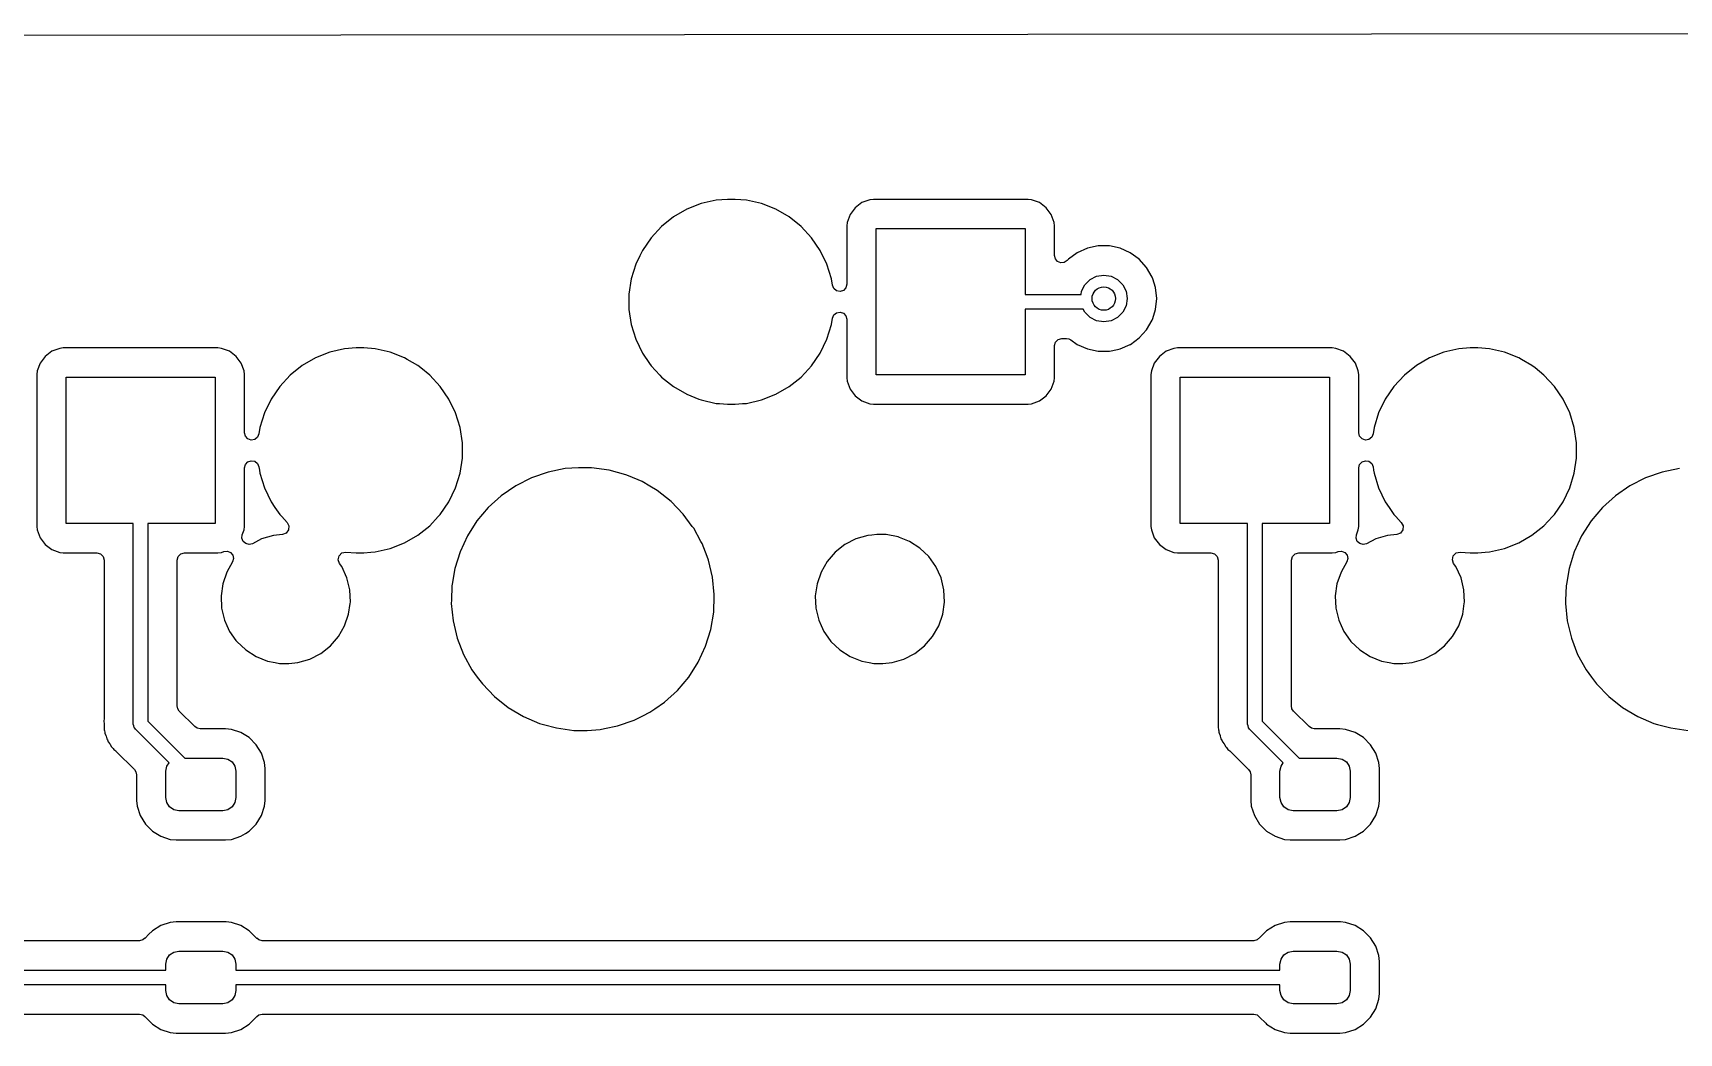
# Model space of a CAD drawing. Extents: x 30 to 259, y -142 to -25.
# Drawn here: x 153.71 to 181.86, y -41.94 to -24.85 of the extents above; entities that cross this region are included whole.
import ezdxf

# ---------------------------------------------------------------- set-up
doc = ezdxf.new("R2010")
doc.units = 0
doc.layers.add('BLACK', color=7, linetype='CONTINUOUS')

msp = doc.modelspace()

# ---------------------------------------------------------------- linework, layer by layer
at = {"layer": 'BLACK', "linetype": 'CONTINUOUS'}
for p, q in [((29.8744, -25.0004), (191.7, -24.8505)), ((164.891, -27.8634), (164.664, -27.9946)), ((165.135, -27.7676), (164.891, -27.8634)), ((165.391, -27.7092), (165.135, -27.7676)), ((165.587, -27.6945), (165.391, -27.7092)), ((165.718, -27.6945), (165.587, -27.6945)), ((165.587, -27.6945), (165.587, -27.6945)), ((165.914, -27.7092), (165.718, -27.6945)), ((165.718, -27.6945), (165.718, -27.6945)), ((166.17, -27.7676), (165.914, -27.7092)), ((166.414, -27.8634), (166.17, -27.7676)), ((166.641, -27.9946), (166.414, -27.8634)), ((167.77, -27.8375), (167.684, -27.9527)), ((167.885, -27.7512), (167.77, -27.8375)), ((168.02, -27.7009), (167.885, -27.7512)), ((168.08, -27.6945), (168.02, -27.7009)), ((170.725, -27.6945), (168.08, -27.6945)), ((170.785, -27.7009), (170.725, -27.6945)), ((170.725, -27.6945), (170.725, -27.6945)), ((170.92, -27.7512), (170.785, -27.7009)), ((171.035, -27.8375), (170.92, -27.7512)), ((171.121, -27.9527), (171.035, -27.8375)), ((164.664, -27.9946), (164.459, -28.1582)), ((166.846, -28.1582), (166.641, -27.9946)), ((166.641, -27.9946), (166.641, -27.9946)), ((167.633, -28.0875), (167.627, -28.1471)), ((167.684, -27.9527), (167.633, -28.0875)), ((171.172, -28.0875), (171.121, -27.9527)), ((171.178, -28.1471), (171.172, -28.0875)), ((164.28, -28.3505), (164.132, -28.5673)), ((164.459, -28.1582), (164.28, -28.3505)), ((167.025, -28.3505), (166.846, -28.1582)), ((166.846, -28.1582), (166.846, -28.1582)), ((166.846, -28.1582), (166.846, -28.1582)), ((167.173, -28.5673), (167.025, -28.3505)), ((167.025, -28.3505), (167.025, -28.3505)), ((167.025, -28.3505), (167.025, -28.3505)), ((167.627, -28.1471), (167.627, -29.1453)), ((168.127, -30.695), (168.127, -28.195)), ((168.127, -28.195), (170.677, -28.195)), ((170.677, -28.195), (170.677, -29.32)), ((171.178, -28.6563), (171.178, -28.1471)), ((171.178, -28.1471), (171.178, -28.1471)), ((164.088, -28.6591), (164.018, -28.8037)), ((164.132, -28.5673), (164.088, -28.6591)), ((167.287, -28.8037), (167.173, -28.5673)), ((171.192, -28.7138), (171.178, -28.6563)), ((171.567, -28.6058), (171.414, -28.7171)), ((171.74, -28.5289), (171.567, -28.6058)), ((171.925, -28.4895), (171.74, -28.5289)), ((172.115, -28.4895), (171.925, -28.4895)), ((171.925, -28.4895), (171.925, -28.4895)), ((172.3, -28.5289), (172.115, -28.4895)), ((172.115, -28.4895), (172.115, -28.4895)), ((172.473, -28.6058), (172.3, -28.5289)), ((172.626, -28.7171), (172.473, -28.6058)), ((164.018, -28.8037), (163.941, -29.0544)), ((167.364, -29.0544), (167.287, -28.8037)), ((171.231, -28.7582), (171.192, -28.7138)), ((171.286, -28.7794), (171.231, -28.7582)), ((171.345, -28.7726), (171.286, -28.7794)), ((171.394, -28.7393), (171.345, -28.7726)), ((171.414, -28.7171), (171.394, -28.7393)), ((172.753, -28.8578), (172.626, -28.7171)), ((172.847, -29.0217), (172.753, -28.8578)), ((163.941, -29.0544), (163.902, -29.3138)), ((167.38, -29.1617), (167.364, -29.0544)), ((167.38, -29.1638), (167.38, -29.1617)), ((167.404, -29.2202), (167.38, -29.1638)), ((167.452, -29.2583), (167.404, -29.2202)), ((167.512, -29.269), (167.452, -29.2583)), ((167.57, -29.2495), (167.512, -29.269)), ((167.612, -29.2046), (167.57, -29.2495)), ((167.627, -29.1453), (167.612, -29.2046)), ((171.631, -29.32), (171.64, -29.2664)), ((171.64, -29.2664), (171.696, -29.1549)), ((171.696, -29.1549), (171.785, -29.0664)), ((171.785, -29.0664), (171.896, -29.0096)), ((171.896, -29.0096), (172.02, -28.99)), ((172.02, -28.99), (172.144, -29.0096)), ((172.144, -29.0096), (172.255, -29.0664)), ((172.255, -29.0664), (172.344, -29.1549)), ((172.344, -29.1549), (172.4, -29.2664)), ((172.4, -29.2664), (172.42, -29.39)), ((172.858, -29.0544), (172.847, -29.0217)), ((172.906, -29.2017), (172.858, -29.0544)), ((172.925, -29.39), (172.906, -29.2017)), ((163.902, -29.3138), (163.902, -29.5762)), ((170.677, -29.32), (171.631, -29.32)), ((172.4, -29.5136), (172.344, -29.6251)), ((172.42, -29.39), (172.4, -29.5136)), ((172.906, -29.5762), (172.925, -29.39)), ((163.902, -29.5762), (163.941, -29.8356)), ((167.364, -29.8356), (167.38, -29.7262)), ((167.38, -29.7262), (167.404, -29.6698)), ((167.404, -29.6698), (167.452, -29.6317)), ((167.452, -29.6317), (167.512, -29.621)), ((167.512, -29.621), (167.57, -29.6405)), ((167.57, -29.6405), (167.612, -29.6854)), ((167.612, -29.6854), (167.627, -29.7447)), ((167.627, -29.7447), (167.627, -30.7429)), ((171.668, -29.57), (170.677, -29.57)), ((170.677, -29.57), (170.677, -30.695)), ((171.696, -29.6251), (171.668, -29.57)), ((171.785, -29.7136), (171.696, -29.6251)), ((171.896, -29.7704), (171.785, -29.7136)), ((172.02, -29.79), (171.896, -29.7704)), ((172.144, -29.7704), (172.02, -29.79)), ((172.255, -29.7136), (172.144, -29.7704)), ((172.344, -29.6251), (172.255, -29.7136)), ((172.753, -29.9222), (172.847, -29.7583)), ((172.847, -29.7583), (172.857, -29.7283)), ((172.857, -29.7283), (172.906, -29.5783)), ((172.906, -29.5783), (172.906, -29.5762)), ((163.941, -29.8356), (164.018, -30.0863)), ((164.018, -30.0863), (164.132, -30.3227)), ((167.173, -30.3227), (167.287, -30.0863)), ((167.287, -30.0863), (167.364, -29.8356)), ((171.195, -30.1325), (171.24, -30.0871)), ((171.24, -30.0871), (171.302, -30.0705)), ((171.302, -30.0705), (171.384, -30.0705)), ((171.384, -30.0705), (171.423, -30.0766)), ((171.423, -30.0766), (171.457, -30.0942)), ((171.457, -30.0942), (171.567, -30.1742)), ((172.474, -30.1732), (172.626, -30.0629)), ((172.626, -30.0629), (172.753, -29.9222)), ((153.92, -30.3775), (153.834, -30.4927)), ((154.035, -30.2912), (153.92, -30.3775)), ((154.17, -30.2409), (154.035, -30.2912)), ((154.23, -30.2345), (154.17, -30.2409)), ((156.875, -30.2345), (154.23, -30.2345)), ((156.935, -30.2409), (156.875, -30.2345)), ((156.875, -30.2345), (156.875, -30.2345)), ((157.07, -30.2912), (156.935, -30.2409)), ((157.185, -30.3775), (157.07, -30.2912)), ((157.271, -30.4927), (157.185, -30.3775)), ((158.785, -30.3076), (158.541, -30.4034)), ((159.041, -30.2492), (158.785, -30.3076)), ((159.237, -30.2345), (159.041, -30.2492)), ((159.368, -30.2345), (159.237, -30.2345)), ((159.237, -30.2345), (159.237, -30.2345)), ((159.564, -30.2492), (159.368, -30.2345)), ((159.368, -30.2345), (159.368, -30.2345)), ((159.82, -30.3076), (159.564, -30.2492)), ((160.064, -30.4034), (159.82, -30.3076)), ((164.132, -30.3227), (164.252, -30.4977)), ((167.025, -30.5395), (167.173, -30.3227)), ((171.178, -30.1945), (171.195, -30.1325)), ((171.178, -30.7429), (171.178, -30.1945)), ((171.567, -30.1742), (171.567, -30.1742)), ((171.567, -30.1742), (171.567, -30.1742)), ((171.567, -30.1742), (171.74, -30.2511)), ((171.74, -30.2511), (171.925, -30.2905)), ((171.925, -30.2905), (171.925, -30.2905)), ((171.925, -30.2905), (172.115, -30.2905)), ((172.115, -30.2905), (172.256, -30.2605)), ((172.115, -30.2905), (172.115, -30.2905)), ((172.256, -30.2605), (172.3, -30.2511)), ((172.3, -30.2511), (172.473, -30.1742)), ((172.473, -30.1742), (172.474, -30.1732)), ((172.97, -30.3775), (172.884, -30.4927)), ((173.085, -30.2912), (172.97, -30.3775)), ((173.22, -30.2409), (173.085, -30.2912)), ((173.28, -30.2345), (173.22, -30.2409)), ((175.925, -30.2345), (173.28, -30.2345)), ((175.985, -30.2409), (175.925, -30.2345)), ((175.925, -30.2345), (175.925, -30.2345)), ((176.12, -30.2912), (175.985, -30.2409)), ((176.235, -30.3775), (176.12, -30.2912)), ((176.321, -30.4927), (176.235, -30.3775)), ((177.835, -30.3076), (177.591, -30.4034)), ((178.091, -30.2492), (177.835, -30.3076)), ((178.287, -30.2345), (178.091, -30.2492)), ((178.418, -30.2345), (178.287, -30.2345)), ((178.287, -30.2345), (178.287, -30.2345)), ((178.614, -30.2492), (178.418, -30.2345)), ((178.418, -30.2345), (178.418, -30.2345)), ((178.87, -30.3076), (178.614, -30.2492)), ((179.114, -30.4034), (178.87, -30.3076)), ((153.783, -30.6275), (153.777, -30.6871)), ((153.834, -30.4927), (153.783, -30.6275)), ((157.322, -30.6275), (157.271, -30.4927)), ((157.328, -30.6871), (157.322, -30.6275)), ((158.314, -30.5346), (158.109, -30.6982)), ((158.541, -30.4034), (158.314, -30.5346)), ((160.111, -30.4305), (160.064, -30.4034)), ((160.064, -30.4034), (160.064, -30.4034)), ((160.064, -30.4034), (160.064, -30.4034)), ((160.291, -30.5346), (160.111, -30.4305)), ((160.343, -30.5755), (160.291, -30.5346)), ((160.496, -30.6982), (160.343, -30.5755)), ((164.252, -30.4977), (164.28, -30.5395)), ((164.28, -30.5395), (164.427, -30.6982)), ((166.846, -30.7318), (166.973, -30.5959)), ((166.973, -30.5959), (167.025, -30.5395)), ((167.025, -30.5395), (167.025, -30.5395)), ((167.025, -30.5395), (167.025, -30.5395)), ((172.833, -30.6275), (172.827, -30.6871)), ((172.884, -30.4927), (172.833, -30.6275)), ((176.372, -30.6275), (176.321, -30.4927)), ((176.378, -30.6871), (176.372, -30.6275)), ((177.364, -30.5346), (177.159, -30.6982)), ((177.591, -30.4034), (177.364, -30.5346)), ((179.161, -30.4305), (179.114, -30.4034)), ((179.114, -30.4034), (179.114, -30.4034)), ((179.114, -30.4034), (179.114, -30.4034)), ((179.341, -30.5346), (179.161, -30.4305)), ((179.393, -30.5755), (179.341, -30.5346)), ((179.546, -30.6982), (179.393, -30.5755)), ((153.777, -30.6871), (153.777, -33.2829)), ((154.278, -33.235), (154.278, -30.735)), ((154.278, -30.735), (156.827, -30.735)), ((156.827, -30.735), (156.827, -33.235)), ((157.328, -31.6853), (157.328, -30.6871)), ((157.328, -30.6871), (157.328, -30.6871)), ((157.93, -30.8905), (157.782, -31.1073)), ((158.109, -30.6982), (157.93, -30.8905)), ((160.675, -30.8905), (160.496, -30.6982)), ((160.496, -30.6982), (160.496, -30.6982)), ((160.496, -30.6982), (160.496, -30.6982)), ((160.823, -31.1073), (160.675, -30.8905)), ((160.675, -30.8905), (160.675, -30.8905)), ((160.675, -30.8905), (160.675, -30.8905)), ((164.427, -30.6982), (164.459, -30.7318)), ((164.459, -30.7318), (164.664, -30.8954)), ((164.664, -30.8954), (164.891, -31.0266)), ((166.414, -31.0266), (166.641, -30.8954)), ((166.641, -30.8954), (166.846, -30.7318)), ((167.627, -30.7429), (167.633, -30.8025)), ((167.633, -30.8025), (167.684, -30.9373)), ((167.684, -30.9373), (167.77, -31.0525)), ((170.677, -30.695), (168.127, -30.695)), ((171.035, -31.0525), (171.121, -30.9373)), ((171.121, -30.9373), (171.172, -30.8025)), ((171.172, -30.8025), (171.178, -30.7429)), ((172.827, -30.6871), (172.827, -33.2829)), ((173.327, -33.235), (173.327, -30.735)), ((173.327, -30.735), (175.877, -30.735)), ((175.877, -30.735), (175.877, -33.235)), ((176.378, -31.6853), (176.378, -30.6871)), ((176.378, -30.6871), (176.378, -30.6871)), ((176.98, -30.8905), (176.832, -31.1073)), ((177.159, -30.6982), (176.98, -30.8905)), ((179.725, -30.8905), (179.546, -30.6982)), ((179.546, -30.6982), (179.546, -30.6982)), ((179.546, -30.6982), (179.546, -30.6982)), ((179.873, -31.1073), (179.725, -30.8905)), ((179.725, -30.8905), (179.725, -30.8905)), ((179.725, -30.8905), (179.725, -30.8905)), ((157.782, -31.1073), (157.668, -31.3437)), ((160.937, -31.3437), (160.823, -31.1073)), ((164.891, -31.0266), (164.957, -31.0525)), ((164.957, -31.0525), (165.097, -31.1073)), ((165.097, -31.1073), (165.135, -31.1224)), ((165.135, -31.1224), (165.391, -31.1808)), ((165.391, -31.1808), (165.447, -31.185)), ((165.447, -31.185), (165.587, -31.1955)), ((165.587, -31.1955), (165.587, -31.1955)), ((165.587, -31.1955), (165.718, -31.1955)), ((165.718, -31.1955), (165.841, -31.1863)), ((165.718, -31.1955), (165.718, -31.1955)), ((165.841, -31.1863), (165.914, -31.1808)), ((165.914, -31.1808), (166.17, -31.1224)), ((166.17, -31.1224), (166.414, -31.0266)), ((167.77, -31.0525), (167.885, -31.1388)), ((167.885, -31.1388), (168.02, -31.1891)), ((168.02, -31.1891), (168.08, -31.1955)), ((168.08, -31.1955), (170.725, -31.1955)), ((170.725, -31.1955), (170.785, -31.1891)), ((170.785, -31.1891), (170.92, -31.1388)), ((170.92, -31.1388), (171.035, -31.0525)), ((176.832, -31.1073), (176.718, -31.3437)), ((179.987, -31.3437), (179.873, -31.1073)), ((157.668, -31.3437), (157.591, -31.5944)), ((161.014, -31.5944), (160.937, -31.3437)), ((176.718, -31.3437), (176.641, -31.5944)), ((180.064, -31.5944), (179.987, -31.3437)), ((157.343, -31.7446), (157.328, -31.6853)), ((157.385, -31.7895), (157.343, -31.7446)), ((157.443, -31.809), (157.385, -31.7895)), ((157.503, -31.7983), (157.443, -31.809)), ((157.551, -31.7602), (157.503, -31.7983)), ((157.575, -31.7038), (157.551, -31.7602)), ((157.591, -31.5944), (157.575, -31.7038)), ((161.053, -31.8538), (161.014, -31.5944)), ((176.393, -31.7446), (176.378, -31.6853)), ((176.435, -31.7895), (176.393, -31.7446)), ((176.493, -31.809), (176.435, -31.7895)), ((176.553, -31.7983), (176.493, -31.809)), ((176.601, -31.7602), (176.553, -31.7983)), ((176.625, -31.7038), (176.601, -31.7602)), ((176.641, -31.5944), (176.625, -31.7038)), ((180.103, -31.8538), (180.064, -31.5944)), ((161.053, -32.1162), (161.053, -31.8538)), ((180.103, -32.1162), (180.103, -31.8538)), ((157.328, -32.2847), (157.343, -32.2254)), ((157.328, -33.2829), (157.328, -32.2847)), ((157.343, -32.2254), (157.385, -32.1805)), ((157.385, -32.1805), (157.443, -32.161)), ((157.443, -32.161), (157.503, -32.1717)), ((157.503, -32.1717), (157.551, -32.2098)), ((157.551, -32.2098), (157.575, -32.2662)), ((157.575, -32.2662), (157.583, -32.3207)), ((157.583, -32.3207), (157.591, -32.3756)), ((161.014, -32.3756), (161.053, -32.1162)), ((162.518, -32.3555), (162.234, -32.4541)), ((162.813, -32.2956), (162.518, -32.3555)), ((163.037, -32.2806), (162.813, -32.2956)), ((163.263, -32.2806), (163.037, -32.2806)), ((163.037, -32.2806), (163.037, -32.2806)), ((163.561, -32.3207), (163.263, -32.2806)), ((163.85, -32.4), (163.561, -32.3207)), ((163.561, -32.3207), (163.561, -32.3207)), ((163.561, -32.3207), (163.561, -32.3207)), ((176.378, -32.2847), (176.393, -32.2254)), ((176.378, -33.2829), (176.378, -32.2847)), ((176.393, -32.2254), (176.435, -32.1805)), ((176.435, -32.1805), (176.493, -32.161)), ((176.493, -32.161), (176.553, -32.1717)), ((176.553, -32.1717), (176.601, -32.2098)), ((176.601, -32.2098), (176.625, -32.2662)), ((176.625, -32.2662), (176.633, -32.3207)), ((176.633, -32.3207), (176.641, -32.3756)), ((180.064, -32.3756), (180.103, -32.1162)), ((181.568, -32.3555), (181.284, -32.4541)), ((181.863, -32.2956), (181.568, -32.3555)), ((157.591, -32.3756), (157.668, -32.6263)), ((157.668, -32.6263), (157.782, -32.8627)), ((160.823, -32.8627), (160.937, -32.6263)), ((160.937, -32.6263), (161.014, -32.3756)), ((161.966, -32.5896), (161.718, -32.7597)), ((162.234, -32.4541), (161.966, -32.5896)), ((163.894, -32.4187), (163.85, -32.4)), ((164.127, -32.5173), (163.894, -32.4187)), ((164.256, -32.5939), (164.127, -32.5173)), ((164.386, -32.6705), (164.256, -32.5939)), ((176.641, -32.3756), (176.718, -32.6263)), ((176.718, -32.6263), (176.832, -32.8627)), ((179.873, -32.8627), (179.987, -32.6263)), ((179.987, -32.6263), (180.064, -32.3756)), ((181.016, -32.5896), (180.768, -32.7597)), ((181.284, -32.4541), (181.016, -32.5896)), ((157.782, -32.8627), (157.849, -32.9612)), ((160.675, -33.0795), (160.823, -32.8627)), ((161.718, -32.7597), (161.496, -32.9612)), ((164.621, -32.8567), (164.386, -32.6705)), ((164.386, -32.6705), (164.386, -32.6705)), ((164.386, -32.6705), (164.386, -32.6705)), ((164.83, -33.0727), (164.621, -32.8567)), ((176.832, -32.8627), (176.899, -32.9612)), ((179.725, -33.0795), (179.873, -32.8627)), ((180.768, -32.7597), (180.546, -32.9612)), ((157.849, -32.9612), (157.93, -33.0795)), ((157.93, -33.0795), (157.965, -33.1168)), ((157.965, -33.1168), (158.057, -33.216)), ((160.496, -33.2718), (160.64, -33.1168)), ((160.64, -33.1168), (160.675, -33.0795)), ((160.675, -33.0795), (160.675, -33.0795)), ((160.675, -33.0795), (160.675, -33.0795)), ((161.302, -33.1907), (161.14, -33.444)), ((161.496, -32.9612), (161.302, -33.1907)), ((164.985, -33.2829), (164.83, -33.0727)), ((176.899, -32.9612), (176.98, -33.0795)), ((176.98, -33.0795), (177.015, -33.1168)), ((177.015, -33.1168), (177.107, -33.216)), ((179.546, -33.2718), (179.69, -33.1168)), ((179.69, -33.1168), (179.725, -33.0795)), ((179.725, -33.0795), (179.725, -33.0795)), ((179.725, -33.0795), (179.725, -33.0795)), ((180.352, -33.1907), (180.19, -33.444)), ((180.546, -32.9612), (180.352, -33.1907)), ((153.777, -33.2829), (153.783, -33.3425)), ((153.783, -33.3425), (153.784, -33.3445)), ((153.784, -33.3445), (153.834, -33.4773)), ((153.834, -33.4773), (153.92, -33.5925)), ((155.427, -33.235), (154.278, -33.235)), ((155.427, -36.6625), (155.427, -33.235)), ((156.827, -33.235), (155.677, -33.235)), ((155.677, -33.235), (155.677, -36.6107)), ((157.284, -33.4842), (157.291, -33.4256)), ((157.305, -33.5394), (157.284, -33.4842)), ((157.291, -33.4256), (157.322, -33.3425)), ((157.322, -33.3425), (157.328, -33.2829)), ((157.823, -33.4386), (157.621, -33.4978)), ((157.978, -33.4238), (157.823, -33.4386)), ((158.041, -33.399), (157.978, -33.4238)), ((158.082, -33.3445), (158.041, -33.399)), ((158.057, -33.216), (158.088, -33.2767)), ((158.088, -33.2767), (158.082, -33.3445)), ((160.064, -33.5666), (160.291, -33.4354)), ((160.291, -33.4354), (160.496, -33.2718)), ((161.14, -33.444), (161.013, -33.7165)), ((165.009, -33.3146), (164.985, -33.2829)), ((165.132, -33.5394), (165.009, -33.3146)), ((167.983, -33.4386), (167.781, -33.4978)), ((168.053, -33.4319), (167.983, -33.4386)), ((168.14, -33.4236), (168.053, -33.4319)), ((168.298, -33.4236), (168.14, -33.4236)), ((168.504, -33.4634), (168.298, -33.4236)), ((168.298, -33.4236), (168.298, -33.4236)), ((168.527, -33.4723), (168.504, -33.4634)), ((168.504, -33.4634), (168.504, -33.4634)), ((168.504, -33.4634), (168.504, -33.4634)), ((168.699, -33.5416), (168.527, -33.4723)), ((172.827, -33.2829), (172.833, -33.3425)), ((172.833, -33.3425), (172.834, -33.3445)), ((172.834, -33.3445), (172.884, -33.4773)), ((172.884, -33.4773), (172.97, -33.5925)), ((174.477, -33.235), (173.327, -33.235)), ((174.477, -36.6625), (174.477, -33.235)), ((175.877, -33.235), (174.727, -33.235)), ((174.727, -33.235), (174.727, -36.6107)), ((176.334, -33.4842), (176.341, -33.4256)), ((176.355, -33.5394), (176.334, -33.4842)), ((176.341, -33.4256), (176.372, -33.3425)), ((176.372, -33.3425), (176.378, -33.2829)), ((176.873, -33.4386), (176.671, -33.4978)), ((177.028, -33.4238), (176.873, -33.4386)), ((177.091, -33.399), (177.028, -33.4238)), ((177.132, -33.3445), (177.091, -33.399)), ((177.107, -33.216), (177.138, -33.2767)), ((177.138, -33.2767), (177.132, -33.3445)), ((179.114, -33.5666), (179.341, -33.4354)), ((179.341, -33.4354), (179.546, -33.2718)), ((180.19, -33.444), (180.063, -33.7165)), ((153.92, -33.5925), (154.035, -33.6788)), ((154.035, -33.6788), (154.17, -33.7291)), ((154.17, -33.7291), (154.23, -33.7355)), ((154.23, -33.7355), (154.803, -33.7355)), ((154.803, -33.7355), (154.865, -33.7521)), ((154.865, -33.7521), (154.91, -33.7975)), ((156.195, -33.7975), (156.24, -33.7521)), ((156.24, -33.7521), (156.302, -33.7355)), ((156.302, -33.7355), (156.875, -33.7355)), ((156.875, -33.7355), (156.935, -33.7291)), ((156.875, -33.7355), (156.875, -33.7355)), ((156.935, -33.7291), (156.975, -33.714)), ((156.975, -33.714), (157.035, -33.7073)), ((157.035, -33.7073), (157.091, -33.7296)), ((157.091, -33.7296), (157.13, -33.7755)), ((157.349, -33.5786), (157.305, -33.5394)), ((157.406, -33.5929), (157.349, -33.5786)), ((157.464, -33.5791), (157.406, -33.5929)), ((157.621, -33.4978), (157.464, -33.5791)), ((158.945, -33.7852), (158.995, -33.7368)), ((158.995, -33.7368), (159.063, -33.7224)), ((159.063, -33.7224), (159.237, -33.7355)), ((159.237, -33.7355), (159.237, -33.7355)), ((159.237, -33.7355), (159.368, -33.7355)), ((159.368, -33.7355), (159.491, -33.7263)), ((159.368, -33.7355), (159.368, -33.7355)), ((159.491, -33.7263), (159.564, -33.7208)), ((159.564, -33.7208), (159.82, -33.6624)), ((159.82, -33.6624), (160.064, -33.5666)), ((161.013, -33.7179), (160.924, -34.0035)), ((161.013, -33.7165), (161.013, -33.7165)), ((161.013, -33.7165), (161.013, -33.7179)), ((165.153, -33.5781), (165.132, -33.5394)), ((165.238, -33.7982), (165.153, -33.5781)), ((167.429, -33.7243), (167.291, -33.8832)), ((167.594, -33.5942), (167.429, -33.7243)), ((167.781, -33.4978), (167.594, -33.5942)), ((168.876, -33.6553), (168.699, -33.5416)), ((169.029, -33.8005), (168.876, -33.6553)), ((168.876, -33.6553), (168.876, -33.6553)), ((168.876, -33.6553), (168.876, -33.6553)), ((172.97, -33.5925), (173.085, -33.6788)), ((173.085, -33.6788), (173.22, -33.7291)), ((173.22, -33.7291), (173.28, -33.7355)), ((173.28, -33.7355), (173.853, -33.7355)), ((173.853, -33.7355), (173.915, -33.7521)), ((173.915, -33.7521), (173.96, -33.7975)), ((175.245, -33.7975), (175.29, -33.7521)), ((175.29, -33.7521), (175.352, -33.7355)), ((175.352, -33.7355), (175.925, -33.7355)), ((175.925, -33.7355), (175.985, -33.7291)), ((175.925, -33.7355), (175.925, -33.7355)), ((175.985, -33.7291), (176.025, -33.714)), ((176.025, -33.714), (176.085, -33.7073)), ((176.085, -33.7073), (176.141, -33.7296)), ((176.141, -33.7296), (176.18, -33.7755)), ((176.399, -33.5786), (176.355, -33.5394)), ((176.456, -33.5929), (176.399, -33.5786)), ((176.514, -33.5791), (176.456, -33.5929)), ((176.671, -33.4978), (176.514, -33.5791)), ((177.995, -33.7852), (178.045, -33.7368)), ((178.045, -33.7368), (178.113, -33.7224)), ((178.113, -33.7224), (178.287, -33.7355)), ((178.287, -33.7355), (178.287, -33.7355)), ((178.287, -33.7355), (178.418, -33.7355)), ((178.418, -33.7355), (178.541, -33.7263)), ((178.418, -33.7355), (178.418, -33.7355)), ((178.541, -33.7263), (178.614, -33.7208)), ((178.614, -33.7208), (178.87, -33.6624)), ((178.87, -33.6624), (179.114, -33.5666)), ((180.063, -33.7179), (179.974, -34.0035)), ((180.063, -33.7165), (180.063, -33.7165)), ((180.063, -33.7165), (180.063, -33.7179)), ((154.91, -33.7975), (154.927, -33.8595)), ((154.927, -33.8595), (154.927, -36.5798)), ((156.178, -33.8595), (156.195, -33.7975)), ((156.178, -36.352), (156.178, -33.8595)), ((157.126, -33.8922), (157.026, -34.0654)), ((157.143, -33.8344), (157.126, -33.8922)), ((157.13, -33.7755), (157.143, -33.8344)), ((158.93, -33.8526), (158.945, -33.7852)), ((158.952, -33.918), (158.93, -33.8526)), ((158.991, -33.9718), (158.952, -33.918)), ((159.078, -34.1631), (158.991, -33.9718)), ((158.991, -33.9718), (158.991, -33.9718)), ((158.991, -33.9718), (158.991, -33.9718)), ((160.924, -34.0035), (160.879, -34.2711)), ((165.261, -33.8586), (165.238, -33.7982)), ((165.331, -34.1509), (165.261, -33.8586)), ((167.291, -33.8832), (167.186, -34.0654)), ((169.151, -33.9718), (169.029, -33.8005)), ((169.029, -33.8005), (169.029, -33.8005)), ((169.238, -34.1631), (169.151, -33.9718)), ((169.151, -33.9718), (169.151, -33.9718)), ((169.151, -33.9718), (169.151, -33.9718)), ((173.96, -33.7975), (173.977, -33.8595)), ((173.977, -33.8595), (173.977, -36.5798)), ((175.228, -33.8595), (175.245, -33.7975)), ((175.228, -36.352), (175.228, -33.8595)), ((176.176, -33.8922), (176.076, -34.0654)), ((176.193, -33.8344), (176.176, -33.8922)), ((176.18, -33.7755), (176.193, -33.8344)), ((177.98, -33.8526), (177.995, -33.7852)), ((178.002, -33.918), (177.98, -33.8526)), ((178.041, -33.9718), (178.002, -33.918)), ((178.128, -34.1631), (178.041, -33.9718)), ((178.041, -33.9718), (178.041, -33.9718)), ((178.041, -33.9718), (178.041, -33.9718)), ((179.974, -34.0035), (179.929, -34.2711)), ((156.957, -34.2642), (156.927, -34.4724)), ((157.026, -34.0654), (156.957, -34.2642)), ((159.128, -34.3675), (159.078, -34.1631)), ((160.874, -34.2998), (160.866, -34.5461)), ((160.879, -34.2711), (160.874, -34.2998)), ((165.361, -34.4498), (165.331, -34.1509)), ((167.117, -34.2642), (167.087, -34.4724)), ((167.186, -34.0654), (167.117, -34.2642)), ((169.288, -34.3675), (169.238, -34.1631)), ((176.007, -34.2642), (175.977, -34.4724)), ((176.076, -34.0654), (176.007, -34.2642)), ((178.178, -34.3675), (178.128, -34.1631)), ((179.924, -34.2998), (179.916, -34.5461)), ((179.929, -34.2711), (179.924, -34.2998)), ((156.927, -34.4724), (156.927, -34.4724)), ((156.927, -34.4724), (156.937, -34.6825)), ((159.108, -34.7858), (159.134, -34.6002)), ((159.138, -34.5776), (159.128, -34.3675)), ((159.134, -34.6002), (159.138, -34.5776)), ((160.866, -34.5461), (160.864, -34.6002)), ((160.864, -34.6002), (160.894, -34.8991)), ((165.351, -34.7502), (165.36, -34.4724)), ((165.36, -34.4724), (165.361, -34.4498)), ((167.087, -34.4724), (167.097, -34.6825)), ((167.087, -34.4724), (167.087, -34.4724)), ((169.268, -34.7858), (169.298, -34.5776)), ((169.298, -34.5776), (169.288, -34.3675)), ((175.977, -34.4724), (175.977, -34.4724)), ((175.977, -34.4724), (175.987, -34.6825)), ((178.158, -34.7858), (178.184, -34.6002)), ((178.188, -34.5776), (178.178, -34.3675)), ((178.184, -34.6002), (178.188, -34.5776)), ((179.916, -34.5461), (179.914, -34.6002)), ((179.914, -34.6002), (179.944, -34.8991)), ((156.937, -34.6825), (156.987, -34.8869)), ((156.987, -34.8869), (157.028, -34.9774)), ((159.039, -34.9846), (159.108, -34.7858)), ((160.894, -34.8991), (160.964, -35.1914)), ((165.301, -35.0465), (165.351, -34.7502)), ((167.097, -34.6825), (167.147, -34.8869)), ((167.147, -34.8869), (167.188, -34.9774)), ((169.199, -34.9846), (169.268, -34.7858)), ((175.987, -34.6825), (176.037, -34.8869)), ((176.037, -34.8869), (176.078, -34.9774)), ((178.089, -34.9846), (178.158, -34.7858)), ((179.944, -34.8991), (180.014, -35.1914)), ((157.028, -34.9774), (157.074, -35.0782)), ((157.074, -35.0782), (157.183, -35.2312)), ((158.796, -35.3257), (158.934, -35.1668)), ((158.934, -35.1668), (159.039, -34.9846)), ((165.212, -35.3335), (165.301, -35.0465)), ((167.188, -34.9774), (167.234, -35.0782)), ((167.234, -35.0782), (167.343, -35.2312)), ((168.956, -35.3257), (169.094, -35.1668)), ((169.094, -35.1668), (169.199, -34.9846)), ((176.078, -34.9774), (176.124, -35.0782)), ((176.124, -35.0782), (176.233, -35.2312)), ((177.846, -35.3257), (177.984, -35.1668)), ((177.984, -35.1668), (178.089, -34.9846)), ((157.183, -35.2312), (157.196, -35.2495)), ((157.196, -35.2495), (157.349, -35.3947)), ((157.349, -35.3947), (157.349, -35.3947)), ((157.349, -35.3947), (157.349, -35.3947)), ((157.349, -35.3947), (157.526, -35.5084)), ((158.444, -35.5522), (158.631, -35.4558)), ((158.631, -35.4558), (158.796, -35.3257)), ((160.964, -35.1914), (161.072, -35.4719)), ((165.085, -35.606), (165.212, -35.3335)), ((167.343, -35.2312), (167.356, -35.2495)), ((167.356, -35.2495), (167.509, -35.3947)), ((167.509, -35.3947), (167.509, -35.3947)), ((167.509, -35.3947), (167.509, -35.3947)), ((167.509, -35.3947), (167.686, -35.5084)), ((168.604, -35.5522), (168.791, -35.4558)), ((168.791, -35.4558), (168.956, -35.3257)), ((176.233, -35.2312), (176.246, -35.2495)), ((176.246, -35.2495), (176.399, -35.3947)), ((176.399, -35.3947), (176.399, -35.3947)), ((176.399, -35.3947), (176.399, -35.3947)), ((176.399, -35.3947), (176.576, -35.5084)), ((177.494, -35.5522), (177.681, -35.4558)), ((177.681, -35.4558), (177.846, -35.3257)), ((180.014, -35.1914), (180.122, -35.4719)), ((157.526, -35.5084), (157.526, -35.5084)), ((157.526, -35.5084), (157.721, -35.5866)), ((157.721, -35.5866), (157.85, -35.6114)), ((157.85, -35.6114), (157.927, -35.6264)), ((157.927, -35.6264), (157.927, -35.6264)), ((157.927, -35.6264), (158.085, -35.6264)), ((158.085, -35.6264), (158.242, -35.6114)), ((158.085, -35.6264), (158.085, -35.6264)), ((158.242, -35.6114), (158.444, -35.5522)), ((161.072, -35.4719), (161.216, -35.7354)), ((161.216, -35.7354), (161.308, -35.8593)), ((164.923, -35.8593), (165.085, -35.606)), ((167.686, -35.5084), (167.686, -35.5084)), ((167.686, -35.5084), (167.881, -35.5866)), ((167.881, -35.5866), (168.01, -35.6114)), ((168.01, -35.6114), (168.087, -35.6264)), ((168.087, -35.6264), (168.087, -35.6264)), ((168.087, -35.6264), (168.245, -35.6264)), ((168.245, -35.6264), (168.402, -35.6114)), ((168.245, -35.6264), (168.245, -35.6264)), ((168.402, -35.6114), (168.604, -35.5522)), ((176.576, -35.5084), (176.576, -35.5084)), ((176.576, -35.5084), (176.771, -35.5866)), ((176.771, -35.5866), (176.9, -35.6114)), ((176.9, -35.6114), (176.977, -35.6264)), ((176.977, -35.6264), (176.977, -35.6264)), ((176.977, -35.6264), (177.135, -35.6264)), ((177.135, -35.6264), (177.292, -35.6114)), ((177.135, -35.6264), (177.135, -35.6264)), ((177.292, -35.6114), (177.494, -35.5522)), ((180.122, -35.4719), (180.266, -35.7354)), ((180.266, -35.7354), (180.358, -35.8593)), ((161.308, -35.8593), (161.395, -35.9773)), ((161.395, -35.9773), (161.604, -36.1933)), ((164.729, -36.0888), (164.923, -35.8593)), ((180.358, -35.8593), (180.445, -35.9773)), ((180.445, -35.9773), (180.654, -36.1933)), ((161.604, -36.1933), (161.839, -36.3795)), ((164.342, -36.4034), (164.507, -36.2903)), ((164.507, -36.2903), (164.729, -36.0888)), ((180.654, -36.1933), (180.889, -36.3795)), ((154.927, -36.5798), (154.925, -36.6003)), ((156.187, -36.3995), (156.178, -36.352)), ((156.214, -36.4397), (156.187, -36.3995)), ((156.48, -36.7057), (156.214, -36.4397)), ((161.839, -36.3795), (162.098, -36.5327)), ((162.098, -36.5327), (162.375, -36.65)), ((163.991, -36.5959), (164.139, -36.521)), ((164.139, -36.521), (164.259, -36.4604)), ((164.259, -36.4604), (164.342, -36.4034)), ((173.977, -36.5798), (173.975, -36.6003)), ((175.237, -36.3995), (175.228, -36.352)), ((175.264, -36.4397), (175.237, -36.3995)), ((175.53, -36.7057), (175.264, -36.4397)), ((180.889, -36.3795), (181.148, -36.5327)), ((181.148, -36.5327), (181.425, -36.65)), ((154.925, -36.6003), (154.927, -36.6704)), ((154.927, -36.6704), (154.927, -36.6743)), ((154.927, -36.6743), (154.927, -36.7018)), ((154.927, -36.7018), (154.928, -36.7058)), ((154.928, -36.7058), (154.928, -36.7175)), ((154.928, -36.7175), (154.93, -36.7611)), ((154.93, -36.7611), (154.935, -36.7804)), ((154.935, -36.7804), (154.939, -36.7994)), ((154.939, -36.7994), (154.942, -36.8193)), ((154.942, -36.8193), (154.958, -36.8599)), ((154.958, -36.8599), (154.962, -36.871)), ((155.436, -36.6922), (155.427, -36.6625)), ((155.443, -36.7224), (155.436, -36.6922)), ((155.447, -36.7275), (155.443, -36.7224)), ((155.447, -36.7301), (155.447, -36.7275)), ((155.451, -36.733), (155.447, -36.7301)), ((155.464, -36.7509), (155.451, -36.733)), ((156.038, -37.3245), (155.464, -36.7509)), ((155.677, -36.6107), (156.309, -37.2425)), ((156.52, -36.7326), (156.48, -36.7057)), ((156.568, -36.742), (156.52, -36.7326)), ((157.006, -36.742), (156.568, -36.742)), ((157.105, -36.7522), (157.006, -36.742)), ((157.266, -36.8055), (157.105, -36.7522)), ((157.411, -36.8945), (157.266, -36.8055)), ((162.375, -36.65), (162.375, -36.65)), ((162.375, -36.65), (162.375, -36.65)), ((162.375, -36.65), (162.439, -36.6675)), ((162.439, -36.6675), (162.664, -36.7293)), ((162.664, -36.7293), (162.962, -36.7694)), ((162.962, -36.7694), (163.188, -36.7694)), ((163.188, -36.7694), (163.412, -36.7544)), ((163.188, -36.7694), (163.188, -36.7694)), ((163.412, -36.7544), (163.486, -36.7394)), ((163.486, -36.7394), (163.707, -36.6945)), ((163.707, -36.6945), (163.991, -36.5959)), ((173.975, -36.6003), (173.977, -36.6704)), ((173.977, -36.6704), (173.977, -36.6743)), ((173.977, -36.6743), (173.977, -36.7018)), ((173.977, -36.7018), (173.978, -36.7058)), ((173.978, -36.7058), (173.978, -36.7175)), ((173.978, -36.7175), (173.98, -36.7611)), ((173.98, -36.7611), (173.985, -36.7804)), ((173.985, -36.7804), (173.989, -36.7994)), ((173.989, -36.7994), (173.992, -36.8193)), ((173.992, -36.8193), (174.008, -36.8599)), ((174.008, -36.8599), (174.012, -36.871)), ((174.486, -36.6922), (174.477, -36.6625)), ((174.493, -36.7224), (174.486, -36.6922)), ((174.497, -36.7275), (174.493, -36.7224)), ((174.497, -36.7301), (174.497, -36.7275)), ((174.501, -36.733), (174.497, -36.7301)), ((174.514, -36.7509), (174.501, -36.733)), ((175.088, -37.3245), (174.514, -36.7509)), ((174.727, -36.6107), (175.359, -37.2425)), ((175.57, -36.7326), (175.53, -36.7057)), ((175.618, -36.742), (175.57, -36.7326)), ((176.056, -36.742), (175.618, -36.742)), ((176.155, -36.7522), (176.056, -36.742)), ((176.316, -36.8055), (176.155, -36.7522)), ((176.461, -36.8945), (176.316, -36.8055)), ((181.425, -36.65), (181.425, -36.65)), ((181.425, -36.65), (181.425, -36.65)), ((181.425, -36.65), (181.489, -36.6675)), ((181.489, -36.6675), (181.714, -36.7293)), ((181.714, -36.7293), (182.012, -36.7694)), ((154.962, -36.871), (154.974, -36.9129)), ((154.974, -36.9129), (154.984, -36.9301)), ((154.984, -36.9301), (154.993, -36.9476)), ((154.993, -36.9476), (155, -36.9662)), ((155, -36.9662), (155, -36.9662)), ((155, -36.9662), (155.026, -37.0016)), ((155.026, -37.0016), (155.032, -37.0113)), ((155.032, -37.0113), (155.054, -37.0489)), ((155.054, -37.0489), (155.054, -37.0489)), ((155.054, -37.0489), (155.054, -37.0489)), ((155.054, -37.0489), (155.068, -37.0631)), ((155.068, -37.0631), (155.081, -37.0779)), ((155.081, -37.0779), (155.093, -37.0941)), ((155.093, -37.0941), (155.127, -37.1219)), ((155.127, -37.1219), (155.135, -37.1298)), ((155.135, -37.1298), (155.446, -37.4403)), ((157.53, -37.0145), (157.411, -36.8945)), ((157.62, -37.1588), (157.53, -37.0145)), ((174.012, -36.871), (174.024, -36.9129)), ((174.024, -36.9129), (174.034, -36.9301)), ((174.034, -36.9301), (174.043, -36.9476)), ((174.043, -36.9476), (174.05, -36.9662)), ((174.05, -36.9662), (174.05, -36.9662)), ((174.05, -36.9662), (174.076, -37.0016)), ((174.076, -37.0016), (174.082, -37.0113)), ((174.082, -37.0113), (174.104, -37.0489)), ((174.104, -37.0489), (174.104, -37.0489)), ((174.104, -37.0489), (174.104, -37.0489)), ((174.104, -37.0489), (174.118, -37.0631)), ((174.118, -37.0631), (174.131, -37.0779)), ((174.131, -37.0779), (174.143, -37.0941)), ((174.143, -37.0941), (174.177, -37.1219)), ((174.177, -37.1219), (174.185, -37.1298)), ((174.185, -37.1298), (174.496, -37.4403)), ((176.58, -37.0145), (176.461, -36.8945)), ((176.67, -37.1588), (176.58, -37.0145)), ((155.982, -37.4675), (156, -37.3814)), ((156, -37.3814), (156.038, -37.3245)), ((156.309, -37.2425), (156.957, -37.2425)), ((156.957, -37.2425), (157.044, -37.2596)), ((157.044, -37.2596), (157.117, -37.3084)), ((157.117, -37.3084), (157.165, -37.3814)), ((157.165, -37.3814), (157.183, -37.4675)), ((157.673, -37.3198), (157.62, -37.1588)), ((157.62, -37.1588), (157.62, -37.1588)), ((157.62, -37.1588), (157.62, -37.1588)), ((157.683, -37.4192), (157.673, -37.3198)), ((157.683, -37.9658), (157.683, -37.4192)), ((175.032, -37.4675), (175.05, -37.3814)), ((175.05, -37.3814), (175.088, -37.3245)), ((175.359, -37.2425), (176.007, -37.2425)), ((176.007, -37.2425), (176.094, -37.2596)), ((176.094, -37.2596), (176.167, -37.3084)), ((176.167, -37.3084), (176.215, -37.3814)), ((176.215, -37.3814), (176.232, -37.4675)), ((176.723, -37.3198), (176.67, -37.1588)), ((176.67, -37.1588), (176.67, -37.1588)), ((176.67, -37.1588), (176.67, -37.1588)), ((176.733, -37.4192), (176.723, -37.3198)), ((176.733, -37.9658), (176.733, -37.4192)), ((155.446, -37.4403), (155.473, -37.4805)), ((155.473, -37.4805), (155.482, -37.528)), ((155.482, -37.528), (155.482, -37.9658)), ((155.982, -37.9175), (155.982, -37.4675)), ((157.183, -37.4675), (157.183, -37.9175)), ((174.496, -37.4403), (174.523, -37.4805)), ((174.523, -37.4805), (174.532, -37.528)), ((174.532, -37.528), (174.532, -37.9658)), ((175.032, -37.9175), (175.032, -37.4675)), ((176.232, -37.4675), (176.232, -37.9175)), ((155.482, -37.9658), (155.492, -38.0652)), ((156, -38.0036), (155.982, -37.9175)), ((157.183, -37.9175), (157.165, -38.0036)), ((157.673, -38.0652), (157.683, -37.9658)), ((174.532, -37.9658), (174.542, -38.0652)), ((175.05, -38.0036), (175.032, -37.9175)), ((176.232, -37.9175), (176.215, -38.0036)), ((176.723, -38.0652), (176.733, -37.9658)), ((155.492, -38.0652), (155.545, -38.2262)), ((155.545, -38.2262), (155.635, -38.3705)), ((156.048, -38.0766), (156, -38.0036)), ((156.121, -38.1254), (156.048, -38.0766)), ((156.207, -38.1425), (156.121, -38.1254)), ((156.957, -38.1425), (156.207, -38.1425)), ((157.044, -38.1254), (156.957, -38.1425)), ((157.117, -38.0766), (157.044, -38.1254)), ((157.165, -38.0036), (157.117, -38.0766)), ((157.53, -38.3705), (157.62, -38.2262)), ((157.62, -38.2262), (157.673, -38.0652)), ((174.542, -38.0652), (174.595, -38.2262)), ((174.595, -38.2262), (174.685, -38.3705)), ((175.098, -38.0766), (175.05, -38.0036)), ((175.171, -38.1254), (175.098, -38.0766)), ((175.257, -38.1425), (175.171, -38.1254)), ((176.007, -38.1425), (175.257, -38.1425)), ((176.094, -38.1254), (176.007, -38.1425)), ((176.167, -38.0766), (176.094, -38.1254)), ((176.215, -38.0036), (176.167, -38.0766)), ((176.58, -38.3705), (176.67, -38.2262)), ((176.67, -38.2262), (176.723, -38.0652)), ((155.635, -38.3705), (155.754, -38.4905)), ((155.754, -38.4905), (155.899, -38.5795)), ((157.266, -38.5795), (157.344, -38.5312)), ((157.344, -38.5312), (157.411, -38.4905)), ((157.411, -38.4905), (157.53, -38.3705)), ((174.685, -38.3705), (174.804, -38.4905)), ((174.804, -38.4905), (174.949, -38.5795)), ((176.316, -38.5795), (176.394, -38.5312)), ((176.394, -38.5312), (176.461, -38.4905)), ((176.461, -38.4905), (176.58, -38.3705)), ((155.899, -38.5795), (155.899, -38.5795)), ((155.899, -38.5795), (155.899, -38.5795)), ((155.899, -38.5795), (156.06, -38.6328)), ((156.06, -38.6328), (156.159, -38.643)), ((156.159, -38.643), (157.006, -38.643)), ((157.006, -38.643), (157.105, -38.6328)), ((157.105, -38.6328), (157.266, -38.5795)), ((174.949, -38.5795), (174.949, -38.5795)), ((174.949, -38.5795), (174.949, -38.5795)), ((174.949, -38.5795), (175.11, -38.6328)), ((175.11, -38.6328), (175.209, -38.643)), ((175.209, -38.643), (176.056, -38.643)), ((176.056, -38.643), (176.155, -38.6328)), ((176.155, -38.6328), (176.316, -38.5795)), ((155.754, -40.1945), (155.689, -40.2596)), ((155.899, -40.1055), (155.754, -40.1945)), ((156.06, -40.0521), (155.899, -40.1055)), ((156.159, -40.042), (156.06, -40.0521)), ((157.006, -40.042), (156.159, -40.042)), ((157.016, -40.043), (157.006, -40.042)), ((157.105, -40.0521), (157.016, -40.043)), ((157.266, -40.1055), (157.105, -40.0521)), ((157.411, -40.1945), (157.266, -40.1055)), ((157.53, -40.3145), (157.411, -40.1945)), ((157.411, -40.1945), (157.411, -40.1945)), ((157.411, -40.1945), (157.411, -40.1945)), ((174.804, -40.1945), (174.739, -40.2596)), ((174.949, -40.1055), (174.804, -40.1945)), ((175.11, -40.0521), (174.949, -40.1055)), ((175.209, -40.042), (175.11, -40.0521)), ((176.056, -40.042), (175.209, -40.042)), ((176.066, -40.043), (176.056, -40.042)), ((176.155, -40.0521), (176.066, -40.043)), ((176.316, -40.1055), (176.155, -40.0521)), ((176.461, -40.1945), (176.316, -40.1055)), ((176.58, -40.3145), (176.461, -40.1945)), ((155.533, -40.367), (138.582, -40.367)), ((155.593, -40.3513), (155.533, -40.367)), ((155.623, -40.3231), (155.593, -40.3513)), ((155.624, -40.3247), (155.623, -40.3231)), ((155.635, -40.3145), (155.624, -40.3247)), ((155.689, -40.2596), (155.635, -40.3145)), ((155.635, -40.3145), (155.635, -40.3145)), ((157.541, -40.3247), (157.53, -40.3145)), ((157.53, -40.3145), (157.53, -40.3145)), ((157.542, -40.3231), (157.541, -40.3247)), ((157.572, -40.3513), (157.542, -40.3231)), ((157.632, -40.367), (157.572, -40.3513)), ((174.583, -40.367), (157.632, -40.367)), ((174.643, -40.3513), (174.583, -40.367)), ((174.673, -40.3231), (174.643, -40.3513)), ((174.674, -40.3247), (174.673, -40.3231)), ((174.685, -40.3145), (174.674, -40.3247)), ((174.739, -40.2596), (174.685, -40.3145)), ((174.685, -40.3145), (174.685, -40.3145)), ((176.67, -40.4588), (176.58, -40.3145)), ((176.723, -40.6198), (176.67, -40.4588)), ((176.67, -40.4588), (176.67, -40.4588)), ((176.67, -40.4588), (176.67, -40.4588)), ((155.982, -40.7675), (156, -40.6814)), ((155.982, -40.8675), (155.982, -40.7675)), ((156, -40.6814), (156.048, -40.6084)), ((156.048, -40.6084), (156.121, -40.5596)), ((156.121, -40.5596), (156.207, -40.5425)), ((156.207, -40.5425), (156.957, -40.5425)), ((156.957, -40.5425), (157.044, -40.5596)), ((157.044, -40.5596), (157.117, -40.6084)), ((157.117, -40.6084), (157.165, -40.6814)), ((157.165, -40.6814), (157.183, -40.7675)), ((157.183, -40.7675), (157.183, -40.8675)), ((175.032, -40.7675), (175.05, -40.6814)), ((175.032, -40.8675), (175.032, -40.7675)), ((175.05, -40.6814), (175.098, -40.6084)), ((175.098, -40.6084), (175.171, -40.5596)), ((175.171, -40.5596), (175.257, -40.5425)), ((175.257, -40.5425), (176.007, -40.5425)), ((176.007, -40.5425), (176.094, -40.5596)), ((176.094, -40.5596), (176.167, -40.6084)), ((176.167, -40.6084), (176.215, -40.6814)), ((176.215, -40.6814), (176.232, -40.7675)), ((176.232, -40.7675), (176.232, -41.2175)), ((176.733, -40.7192), (176.723, -40.6198)), ((176.733, -41.2658), (176.733, -40.7192)), ((138.132, -40.8675), (155.982, -40.8675)), ((157.183, -40.8675), (175.032, -40.8675)), ((155.982, -41.1175), (138.132, -41.1175)), ((155.982, -41.2175), (155.982, -41.1175)), ((156, -41.3036), (155.982, -41.2175)), ((156.048, -41.3766), (156, -41.3036)), ((157.165, -41.3036), (157.117, -41.3766)), ((157.183, -41.2175), (157.165, -41.3036)), ((175.032, -41.1175), (157.183, -41.1175)), ((157.183, -41.1175), (157.183, -41.2175)), ((175.032, -41.2175), (175.032, -41.1175)), ((175.05, -41.3036), (175.032, -41.2175)), ((175.098, -41.3766), (175.05, -41.3036)), ((176.215, -41.3036), (176.167, -41.3766)), ((176.232, -41.2175), (176.215, -41.3036)), ((176.67, -41.5262), (176.723, -41.3652)), ((176.723, -41.3652), (176.733, -41.2658)), ((138.582, -41.618), (155.533, -41.618)), ((155.533, -41.618), (155.593, -41.6337)), ((155.593, -41.6337), (155.623, -41.6619)), ((156.121, -41.4254), (156.048, -41.3766)), ((156.207, -41.4425), (156.121, -41.4254)), ((156.957, -41.4425), (156.207, -41.4425)), ((157.044, -41.4254), (156.957, -41.4425)), ((157.117, -41.3766), (157.044, -41.4254)), ((157.542, -41.6619), (157.572, -41.6337)), ((157.572, -41.6337), (157.632, -41.618)), ((157.632, -41.618), (174.583, -41.618)), ((174.583, -41.618), (174.643, -41.6337)), ((174.643, -41.6337), (174.673, -41.6619)), ((175.171, -41.4254), (175.098, -41.3766)), ((175.257, -41.4425), (175.171, -41.4254)), ((176.007, -41.4425), (175.257, -41.4425)), ((176.094, -41.4254), (176.007, -41.4425)), ((176.167, -41.3766), (176.094, -41.4254)), ((176.58, -41.6705), (176.67, -41.5262)), ((155.623, -41.6619), (155.624, -41.6603)), ((155.624, -41.6603), (155.635, -41.6705)), ((155.635, -41.6705), (155.635, -41.6705)), ((155.635, -41.6705), (155.741, -41.7767)), ((155.741, -41.7767), (155.754, -41.7905)), ((155.754, -41.7905), (155.899, -41.8795)), ((155.899, -41.8795), (155.899, -41.8795)), ((155.899, -41.8795), (155.899, -41.8795)), ((155.899, -41.8795), (156.06, -41.9328)), ((156.06, -41.9328), (156.159, -41.943)), ((157.006, -41.943), (157.105, -41.9328)), ((157.105, -41.9328), (157.266, -41.8795)), ((157.266, -41.8795), (157.411, -41.7905)), ((157.411, -41.7905), (157.53, -41.6705)), ((157.53, -41.6705), (157.541, -41.6603)), ((157.53, -41.6705), (157.53, -41.6705)), ((157.541, -41.6603), (157.542, -41.6619)), ((174.673, -41.6619), (174.674, -41.6603)), ((174.674, -41.6603), (174.685, -41.6705)), ((174.685, -41.6705), (174.685, -41.6705)), ((174.685, -41.6705), (174.791, -41.7767)), ((174.791, -41.7767), (174.804, -41.7905)), ((174.804, -41.7905), (174.949, -41.8795)), ((174.949, -41.8795), (174.949, -41.8795)), ((174.949, -41.8795), (174.949, -41.8795)), ((174.949, -41.8795), (175.11, -41.9328)), ((175.11, -41.9328), (175.209, -41.943)), ((176.056, -41.943), (176.155, -41.9328)), ((176.155, -41.9328), (176.316, -41.8795)), ((176.316, -41.8795), (176.461, -41.7905)), ((176.461, -41.7905), (176.58, -41.6705)), ((156.159, -41.943), (157.006, -41.943)), ((175.209, -41.943), (176.056, -41.943))]:
    msp.add_line(p, q, dxfattribs=at)
at = {"layer": 'BLACK'}
msp.add_circle((172.02, -29.39), 0.2, dxfattribs=at)

doc.saveas('drawing.dxf')
